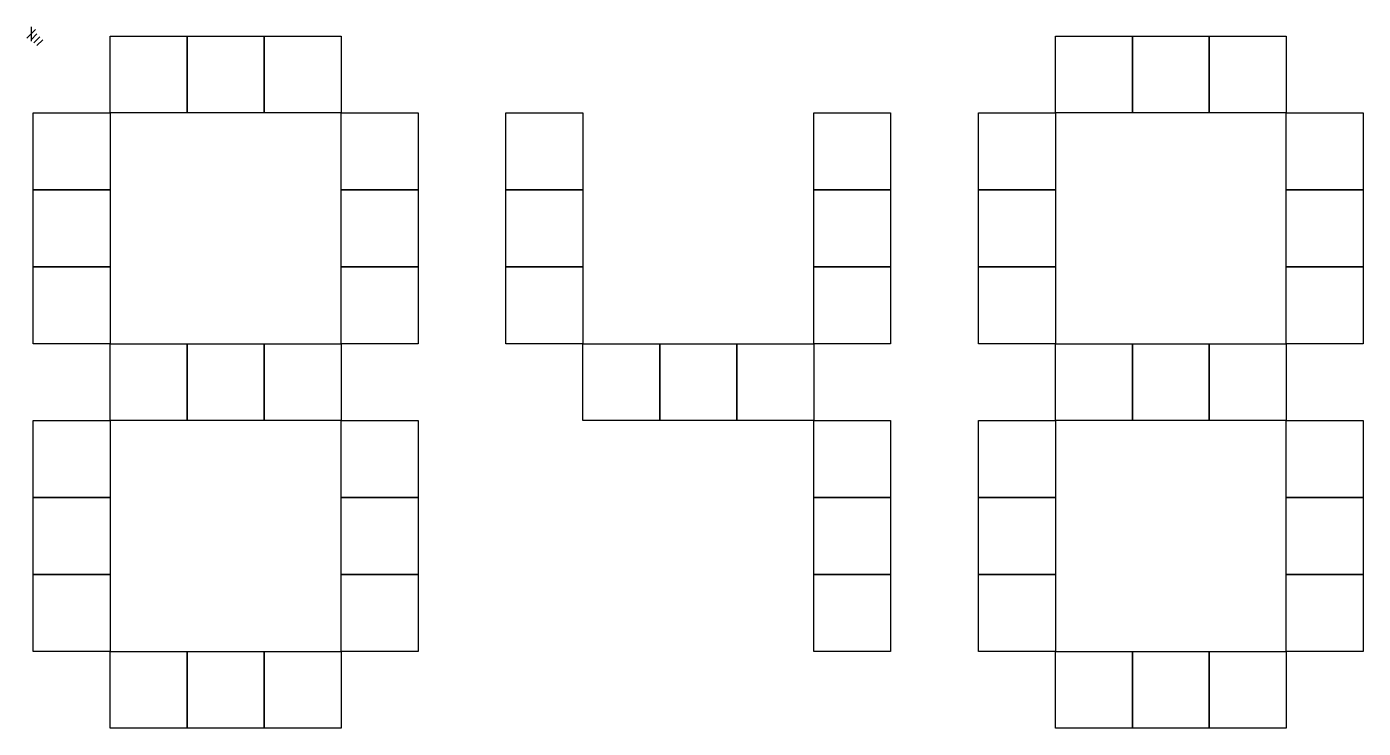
# Model space of a CAD drawing. Extents: x -1 to 243, y 0 to 128.
import ezdxf

# ---------------------------------------------------------------- set-up
doc = ezdxf.new("R2010")
doc.units = 0

msp = doc.modelspace()

# ---------------------------------------------------------------- linework, layer by layer
at = {"layer": 'Layer 1'}
for p, q in [((0.793749, 127.621), (-0.793749, 126.033)), ((0, 128.15), (0, 125.504)), ((1.05833, 126.827), (0, 125.76867)), ((1.5875, 126.298), (0.52917, 125.23967)), ((2.11666, 125.769), (1.05833, 124.71067)), ((14.3943, 126.453), (28.4147, 126.453)), ((14.3943, 112.433), (14.3943, 126.453)), ((28.4147, 126.453), (42.435, 126.453)), ((28.4147, 112.433), (28.4147, 126.453)), ((28.4147, 126.453), (28.4147, 112.433)), ((42.435, 126.453), (56.4556, 126.453)), ((42.435, 112.433), (42.435, 126.453)), ((42.435, 126.453), (42.435, 112.433)), ((56.4556, 126.453), (56.4556, 112.433)), ((186.565, 126.453), (200.585, 126.453)), ((186.565, 112.433), (186.565, 126.453)), ((200.585, 126.453), (214.606, 126.453)), ((200.585, 112.433), (200.585, 126.453)), ((200.585, 126.453), (200.585, 112.433)), ((214.606, 126.453), (228.626, 126.453)), ((214.606, 112.433), (214.606, 126.453)), ((214.606, 126.453), (214.606, 112.433)), ((228.626, 126.453), (228.626, 112.433)), ((0.373878, 112.433), (14.3943, 112.433)), ((0.373878, 98.4125), (0.373878, 112.433)), ((14.3943, 112.433), (14.3943, 98.4125)), ((28.4147, 112.433), (14.3943, 112.433)), ((42.435, 112.433), (28.4147, 112.433)), ((56.4556, 112.433), (42.435, 112.433)), ((56.4556, 112.433), (70.4759, 112.433)), ((56.4556, 98.4125), (56.4556, 112.433)), ((70.4759, 112.433), (70.4759, 98.4125)), ((86.4591, 112.433), (100.48, 112.433)), ((86.4591, 98.4125), (86.4591, 112.433)), ((100.48, 112.433), (100.48, 98.4125)), ((142.541, 112.433), (156.561, 112.433)), ((142.541, 98.4125), (142.541, 112.433)), ((156.561, 112.433), (156.561, 98.4125)), ((172.544, 112.433), (186.565, 112.433)), ((172.544, 98.4125), (172.544, 112.433)), ((186.565, 112.433), (186.565, 98.4125)), ((200.585, 112.433), (186.565, 112.433)), ((214.606, 112.433), (200.585, 112.433)), ((228.626, 112.433), (214.606, 112.433)), ((228.626, 112.433), (242.647, 112.433)), ((228.626, 98.4125), (228.626, 112.433)), ((242.647, 112.433), (242.647, 98.4125)), ((0.373878, 98.4125), (14.3943, 98.4125)), ((0.373878, 84.3921), (0.373878, 98.4125)), ((14.3943, 98.4125), (0.373878, 98.4125)), ((14.3943, 98.4125), (14.3943, 84.3921)), ((56.4556, 98.4125), (70.4759, 98.4125)), ((56.4556, 84.3921), (56.4556, 98.4125)), ((70.4759, 98.4125), (56.4556, 98.4125)), ((70.4759, 98.4125), (70.4759, 84.3921)), ((86.4591, 98.4125), (100.48, 98.4125)), ((86.4591, 84.3921), (86.4591, 98.4125)), ((100.48, 98.4125), (86.4591, 98.4125)), ((100.48, 98.4125), (100.48, 84.3921)), ((142.541, 98.4125), (156.561, 98.4125)), ((142.541, 84.3921), (142.541, 98.4125)), ((156.561, 98.4125), (142.541, 98.4125)), ((156.561, 98.4125), (156.561, 84.3921)), ((172.544, 98.4125), (186.565, 98.4125)), ((172.544, 84.3921), (172.544, 98.4125)), ((186.565, 98.4125), (172.544, 98.4125)), ((186.565, 98.4125), (186.565, 84.3921)), ((228.626, 98.4125), (242.647, 98.4125)), ((228.626, 84.3921), (228.626, 98.4125)), ((242.647, 98.4125), (228.626, 98.4125)), ((242.647, 98.4125), (242.647, 84.3921)), ((0.373878, 84.3921), (14.3943, 84.3921)), ((0.373878, 70.3717), (0.373878, 84.3921)), ((14.3943, 84.3921), (0.373878, 84.3921)), ((14.3943, 84.3921), (14.3943, 70.3717)), ((56.4556, 84.3921), (70.4759, 84.3921)), ((56.4556, 70.3717), (56.4556, 84.3921)), ((70.4759, 84.3921), (56.4556, 84.3921)), ((70.4759, 84.3921), (70.4759, 70.3717)), ((86.4591, 84.3921), (100.48, 84.3921)), ((86.4591, 70.3717), (86.4591, 84.3921)), ((100.48, 84.3921), (86.4591, 84.3921)), ((100.48, 84.3921), (100.48, 70.3717)), ((142.541, 84.3921), (156.561, 84.3921)), ((142.541, 70.3717), (142.541, 84.3921)), ((156.561, 84.3921), (142.541, 84.3921)), ((156.561, 84.3921), (156.561, 70.3717)), ((172.544, 84.3921), (186.565, 84.3921)), ((172.544, 70.3717), (172.544, 84.3921)), ((186.565, 84.3921), (172.544, 84.3921)), ((186.565, 84.3921), (186.565, 70.3717)), ((228.626, 84.3921), (242.647, 84.3921)), ((228.626, 70.3717), (228.626, 84.3921)), ((242.647, 84.3921), (228.626, 84.3921)), ((242.647, 84.3921), (242.647, 70.3717)), ((14.3943, 70.3717), (0.373878, 70.3717)), ((14.3943, 70.3717), (28.4147, 70.3717)), ((14.3943, 56.3513), (14.3943, 70.3717)), ((28.4147, 70.3717), (42.435, 70.3717)), ((28.4147, 56.3513), (28.4147, 70.3717)), ((28.4147, 70.3717), (28.4147, 56.3513)), ((42.435, 70.3717), (56.4556, 70.3717)), ((42.435, 56.3513), (42.435, 70.3717)), ((42.435, 70.3717), (42.435, 56.3513)), ((56.4556, 70.3717), (56.4556, 56.3513)), ((70.4759, 70.3717), (56.4556, 70.3717)), ((100.48, 70.3717), (86.4591, 70.3717)), ((100.48, 70.3717), (114.5, 70.3717)), ((100.48, 56.3513), (100.48, 70.3717)), ((114.5, 70.3717), (128.52, 70.3717)), ((114.5, 56.3513), (114.5, 70.3717)), ((114.5, 70.3717), (114.5, 56.3513)), ((128.52, 70.3717), (142.541, 70.3717)), ((128.52, 56.3513), (128.52, 70.3717)), ((128.52, 70.3717), (128.52, 56.3513)), ((142.541, 70.3717), (142.541, 56.3513)), ((156.561, 70.3717), (142.541, 70.3717)), ((186.565, 70.3717), (172.544, 70.3717)), ((186.565, 70.3717), (200.585, 70.3717)), ((186.565, 56.3513), (186.565, 70.3717)), ((200.585, 70.3717), (214.606, 70.3717)), ((200.585, 56.3513), (200.585, 70.3717)), ((200.585, 70.3717), (200.585, 56.3513)), ((214.606, 70.3717), (228.626, 70.3717)), ((214.606, 56.3513), (214.606, 70.3717)), ((214.606, 70.3717), (214.606, 56.3513)), ((228.626, 70.3717), (228.626, 56.3513)), ((242.647, 70.3717), (228.626, 70.3717)), ((0.373878, 56.3513), (14.3943, 56.3513)), ((0.373878, 42.3309), (0.373878, 56.3513)), ((14.3943, 56.3513), (14.3943, 42.3309)), ((28.4147, 56.3513), (14.3943, 56.3513)), ((42.435, 56.3513), (28.4147, 56.3513)), ((56.4556, 56.3513), (42.435, 56.3513)), ((56.4556, 56.3513), (70.4759, 56.3513)), ((56.4556, 42.3309), (56.4556, 56.3513)), ((70.4759, 56.3513), (70.4759, 42.3309)), ((114.5, 56.3513), (100.48, 56.3513)), ((128.52, 56.3513), (114.5, 56.3513)), ((142.541, 56.3513), (128.52, 56.3513)), ((142.541, 56.3513), (156.561, 56.3513)), ((142.541, 42.3309), (142.541, 56.3513)), ((156.561, 56.3513), (156.561, 42.3309)), ((172.544, 56.3513), (186.565, 56.3513)), ((172.544, 42.3309), (172.544, 56.3513)), ((186.565, 56.3513), (186.565, 42.3309)), ((200.585, 56.3513), (186.565, 56.3513)), ((214.606, 56.3513), (200.585, 56.3513)), ((228.626, 56.3513), (214.606, 56.3513)), ((228.626, 56.3513), (242.647, 56.3513)), ((228.626, 42.3309), (228.626, 56.3513)), ((242.647, 56.3513), (242.647, 42.3309)), ((0.373878, 42.3309), (14.3943, 42.3309)), ((0.373878, 28.3105), (0.373878, 42.3309)), ((14.3943, 42.3309), (0.373878, 42.3309)), ((14.3943, 42.3309), (14.3943, 28.3105)), ((56.4556, 42.3309), (70.4759, 42.3309)), ((56.4556, 28.3105), (56.4556, 42.3309)), ((70.4759, 42.3309), (56.4556, 42.3309)), ((70.4759, 42.3309), (70.4759, 28.3105)), ((142.541, 42.3309), (156.561, 42.3309)), ((142.541, 28.3105), (142.541, 42.3309)), ((156.561, 42.3309), (142.541, 42.3309)), ((156.561, 42.3309), (156.561, 28.3105)), ((172.544, 42.3309), (186.565, 42.3309)), ((172.544, 28.3105), (172.544, 42.3309)), ((186.565, 42.3309), (172.544, 42.3309)), ((186.565, 42.3309), (186.565, 28.3105)), ((228.626, 42.3309), (242.647, 42.3309)), ((228.626, 28.3105), (228.626, 42.3309)), ((242.647, 42.3309), (228.626, 42.3309)), ((242.647, 42.3309), (242.647, 28.3105)), ((0.373878, 28.3105), (14.3943, 28.3105)), ((0.373878, 14.2901), (0.373878, 28.3105)), ((14.3943, 28.3105), (0.373878, 28.3105)), ((14.3943, 28.3105), (14.3943, 14.2901)), ((56.4556, 28.3105), (70.4759, 28.3105)), ((56.4556, 14.2901), (56.4556, 28.3105)), ((70.4759, 28.3105), (56.4556, 28.3105)), ((70.4759, 28.3105), (70.4759, 14.2901)), ((142.541, 28.3105), (156.561, 28.3105)), ((142.541, 14.2901), (142.541, 28.3105)), ((156.561, 28.3105), (142.541, 28.3105)), ((156.561, 28.3105), (156.561, 14.2901)), ((172.544, 28.3105), (186.565, 28.3105)), ((172.544, 14.2901), (172.544, 28.3105)), ((186.565, 28.3105), (172.544, 28.3105)), ((186.565, 28.3105), (186.565, 14.2901)), ((228.626, 28.3105), (242.647, 28.3105)), ((228.626, 14.2901), (228.626, 28.3105)), ((242.647, 28.3105), (228.626, 28.3105)), ((242.647, 28.3105), (242.647, 14.2901)), ((14.3943, 14.2901), (0.373878, 14.2901)), ((14.3943, 14.2901), (28.4147, 14.2901)), ((14.3943, 0.269666), (14.3943, 14.2901)), ((28.4147, 14.2901), (42.435, 14.2901)), ((28.4147, 0.269666), (28.4147, 14.2901)), ((28.4147, 14.2901), (28.4147, 0.269666)), ((42.435, 14.2901), (56.4556, 14.2901)), ((42.435, 0.269666), (42.435, 14.2901)), ((42.435, 14.2901), (42.435, 0.269666)), ((56.4556, 14.2901), (56.4556, 0.269666)), ((70.4759, 14.2901), (56.4556, 14.2901)), ((156.561, 14.2901), (142.541, 14.2901)), ((186.565, 14.2901), (172.544, 14.2901)), ((186.565, 14.2901), (200.585, 14.2901)), ((186.565, 0.269666), (186.565, 14.2901)), ((200.585, 14.2901), (214.606, 14.2901)), ((200.585, 0.269666), (200.585, 14.2901)), ((200.585, 14.2901), (200.585, 0.269666)), ((214.606, 14.2901), (228.626, 14.2901)), ((214.606, 0.269666), (214.606, 14.2901)), ((214.606, 14.2901), (214.606, 0.269666)), ((228.626, 14.2901), (228.626, 0.269666)), ((242.647, 14.2901), (228.626, 14.2901)), ((28.4147, 0.269666), (14.3943, 0.269666)), ((42.435, 0.269666), (28.4147, 0.269666)), ((56.4556, 0.269666), (42.435, 0.269666)), ((200.585, 0.269666), (186.565, 0.269666)), ((214.606, 0.269666), (200.585, 0.269666)), ((228.626, 0.269666), (214.606, 0.269666))]:
    msp.add_line(p, q, dxfattribs=at)

doc.saveas('drawing.dxf')
